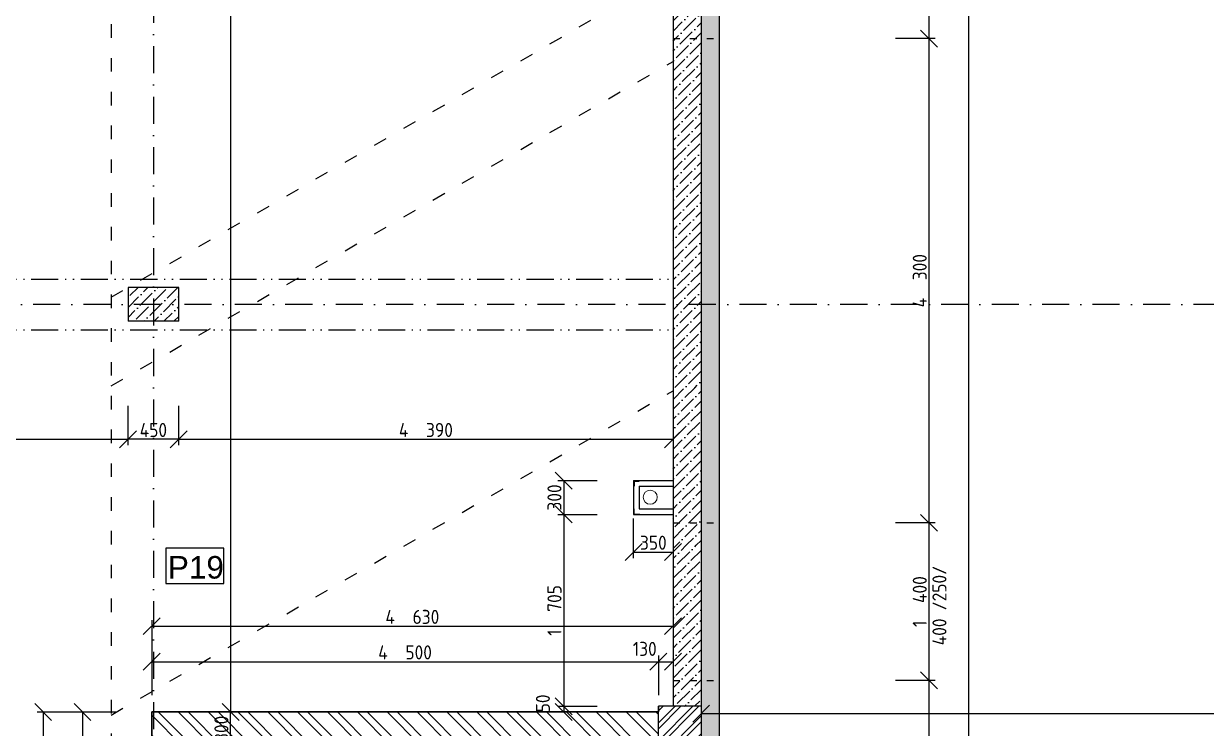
# Model space of a CAD drawing. Extents: x 4511820 to 5180432, y -1526536 to -944957.
# Drawn here: x 4988234 to 4998737, y -1415704 to -1409445 of the extents above; entities that cross this region are included whole.
import ezdxf

# ---------------------------------------------------------------- set-up
doc = ezdxf.new("R2010")
doc.units = 0
doc.header["$MEASUREMENT"] = 0
for name, pattern in [('ACAD_ISO03W100', [30, 12, -18]), ('ACAD_ISO12W100', [22, 12, -3, 0.5, -3, 0.5, -3]), ('BODKOCIARKOVANA_3', [5.6, 3, -1.3, 0, -1.3])]:
    doc.linetypes.add(name, pattern=pattern)
doc.layers.get('0').update_dxf_attribs({"linetype": 'CONTINUOUS'})
doc.layers.get('Defpoints').update_dxf_attribs({"color": 61, "linetype": 'CONTINUOUS'})
for name, color, linetype in [('HATCH', 7, 'CONTINUOUS'), ('KÓTY', 4, 'CONTINUOUS'), ('MÚRY', 1, 'CONTINUOUS'), ('osi', 253, 'CONTINUOUS'), ('Plochy', 41, 'CONTINUOUS'), ('POPIS', 7, 'CONTINUOUS'), ('POZEMOK', 7, 'CONTINUOUS'), ('TENKÁ', 7, 'CONTINUOUS'), ('ŠRAFY', 82, 'CONTINUOUS')]:
    doc.layers.add(name, color=color, linetype=linetype)
doc.layers.add('zz-kanal-splaskova', color=37, linetype='CONTINUOUS', lineweight=18)
doc.styles.add('Style-Arial', font='arial.ttf')
doc.styles.add('STYLE1', font='isocp.shx')
doc.dimstyles.new('STANDARD-50', dxfattribs={"dimtxt": 125, "dimasz": 150, "dimexe": 10, "dimexo": 200, "dimgap": 20, "dimtad": 1, "dimdsep": 46, "dimlunit": 6, "dimtxsty": 'STYLE1', "dimblk1": 'OBLIQUE', "dimblk2": 'OBLIQUE', "dimsah": 1, "dimcen": 2.5, "dimse1": 1, "dimse2": 1, "dimadec": 0, "dimazin": 0, "dimtfac": 1, "dimtmove": 1, "dimatfit": 3, "dimldrblk": 'OBLIQUE', "dimfxl": 1, "dimtolj": 1, "dimtzin": 0, "dimarcsym": 0})
pattern_1 = [(45, (584112, 0), (33.1456304, 121.533978), [156.25, -31.25, 0, -31.25])]

# ---------------------------------------------------------------- blocks, each defined once
blk = doc.blocks.new('_OBLIQUE')
at = {"color": 0, "linetype": 'ByBlock'}
blk.add_line((-0.5, -0.5), (0.5, 0.5), dxfattribs=at)
blk = doc.blocks.new('*D13488')
at = {"layer": 'Defpoints', "color": 0}
for p in [(4994411, -1398998), (4994251, -1418128), (4996624, -1418128)]:
    blk.add_point(p, dxfattribs=at)
at = {"layer": 'KÓTY', "color": 0, "lineweight": -2}
blk.add_line((4996624, -1398998), (4996624, -1418128), dxfattribs=at)
at = {"layer": 'KÓTY', "color": 0, "linetype": 'ByBlock', "lineweight": -2, "xscale": 150, "yscale": 150, "zscale": 150}
for p, rotation in [((4996624, -1398998), 90), ((4996624, -1418128), 270)]:
    blk.add_blockref('_OBLIQUE', p, dxfattribs=dict(at, rotation=rotation))
at = {"layer": 'KÓTY', "color": 0, "insert": (4996542, -1408563), "char_height": 125, "attachment_point": 5, "rotation": 90, "style": 'STYLE1'}
blk.add_mtext('\\A1;19ﾠ130', dxfattribs=at)
blk = doc.blocks.new('*D13494')
at = {"layer": 'Defpoints', "color": 0}
for p in [(4994411, -1408178), (4994411, -1409578), (4996274, -1409578)]:
    blk.add_point(p, dxfattribs=at)
at = {"layer": 'KÓTY', "color": 0, "lineweight": -2}
blk.add_line((4996274, -1408178), (4996274, -1409578), dxfattribs=at)
at = {"layer": 'KÓTY', "color": 0, "linetype": 'ByBlock', "lineweight": -2, "xscale": 150, "yscale": 150, "zscale": 150}
for p, rotation in [((4996274, -1408178), 90), ((4996274, -1409578), 270)]:
    blk.add_blockref('_OBLIQUE', p, dxfattribs=dict(at, rotation=rotation))
at = {"layer": 'KÓTY', "color": 0, "insert": (4996192, -1408878), "char_height": 125, "attachment_point": 5, "rotation": 90, "style": 'STYLE1'}
blk.add_mtext('\\A1;1ﾠ400', dxfattribs=at)
blk = doc.blocks.new('*D13495')
at = {"layer": 'Defpoints', "color": 0}
for p in [(4994411, -1409578), (4994411, -1413878), (4996274, -1413878)]:
    blk.add_point(p, dxfattribs=at)
at = {"layer": 'KÓTY', "color": 0, "lineweight": -2}
blk.add_line((4996274, -1409578), (4996274, -1413878), dxfattribs=at)
at = {"layer": 'KÓTY', "color": 0, "linetype": 'ByBlock', "lineweight": -2, "xscale": 150, "yscale": 150, "zscale": 150}
for p, rotation in [((4996274, -1409578), 90), ((4996274, -1413878), 270)]:
    blk.add_blockref('_OBLIQUE', p, dxfattribs=dict(at, rotation=rotation))
at = {"layer": 'KÓTY', "color": 0, "insert": (4996192, -1411728), "char_height": 125, "attachment_point": 5, "rotation": 90, "style": 'STYLE1'}
blk.add_mtext('\\A1;4ﾠ300', dxfattribs=at)
blk = doc.blocks.new('*D13496')
at = {"layer": 'Defpoints', "color": 0}
for p in [(4994411, -1413878), (4994411, -1415278), (4996274, -1415278)]:
    blk.add_point(p, dxfattribs=at)
at = {"layer": 'KÓTY', "color": 0, "lineweight": -2}
blk.add_line((4996274, -1413878), (4996274, -1415278), dxfattribs=at)
at = {"layer": 'KÓTY', "color": 0, "linetype": 'ByBlock', "lineweight": -2, "xscale": 150, "yscale": 150, "zscale": 150}
for p, rotation in [((4996274, -1413878), 90), ((4996274, -1415278), 270)]:
    blk.add_blockref('_OBLIQUE', p, dxfattribs=dict(at, rotation=rotation))
at = {"layer": 'KÓTY', "color": 0, "insert": (4996192, -1414578), "char_height": 125, "attachment_point": 5, "rotation": 90, "style": 'STYLE1'}
blk.add_mtext('\\A1;1ﾠ400', dxfattribs=at)
blk = doc.blocks.new('*D13497')
at = {"layer": 'Defpoints', "color": 0}
for p in [(4994364, -1415278), (4994251, -1418128), (4996274, -1418128)]:
    blk.add_point(p, dxfattribs=at)
at = {"layer": 'KÓTY', "color": 0, "lineweight": -2}
blk.add_line((4996274, -1415278), (4996274, -1418128), dxfattribs=at)
at = {"layer": 'KÓTY', "color": 0, "linetype": 'ByBlock', "lineweight": -2, "xscale": 150, "yscale": 150, "zscale": 150}
for p, rotation in [((4996274, -1415278), 90), ((4996274, -1418128), 270)]:
    blk.add_blockref('_OBLIQUE', p, dxfattribs=dict(at, rotation=rotation))
at = {"layer": 'KÓTY', "color": 0, "insert": (4996185, -1416773), "char_height": 125, "attachment_point": 5, "rotation": 90, "style": 'STYLE1'}
blk.add_mtext('\\A1;2ﾠ850', dxfattribs=at)
blk = doc.blocks.new('*D13603')
at = {"layer": 'Defpoints', "color": 0}
for p in [(5027241, -1415003), (4994251, -1415574), (4994251, -1415574)]:
    blk.add_point(p, dxfattribs=at)
at = {"layer": 'KÓTY', "color": 0, "lineweight": -2}
blk.add_line((5027241, -1415574), (4994251, -1415574), dxfattribs=at)
at = {"layer": 'KÓTY', "color": 0, "linetype": 'ByBlock', "lineweight": -2, "xscale": 150, "yscale": 150, "zscale": 150, "rotation": 180}
blk.add_blockref('_OBLIQUE', (4994251, -1415574), dxfattribs=at)
at = {"layer": 'KÓTY', "color": 0, "linetype": 'ByBlock', "lineweight": -2, "xscale": 150, "yscale": 150, "zscale": 150}
blk.add_blockref('_OBLIQUE', (5027241, -1415574), dxfattribs=at)
at = {"layer": 'KÓTY', "color": 0, "insert": (5010746, -1415491), "char_height": 125, "attachment_point": 5, "style": 'STYLE1'}
blk.add_mtext('\\A1;32ﾠ990', dxfattribs=at)
blk = doc.blocks.new('*D21884')
at = {"layer": 'Defpoints', "color": 0}
for p in [(4989611, -1411364), (4994001, -1411364), (4994001, -1413136)]:
    blk.add_point(p, dxfattribs=at)
at = {"layer": 'KÓTY', "color": 0, "lineweight": -2}
blk.add_line((4989611, -1413136), (4994001, -1413136), dxfattribs=at)
at = {"layer": 'KÓTY', "color": 0, "linetype": 'ByBlock', "lineweight": -2, "xscale": 150, "yscale": 150, "zscale": 150, "rotation": 180}
blk.add_blockref('_OBLIQUE', (4989611, -1413136), dxfattribs=at)
at = {"layer": 'KÓTY', "color": 0, "linetype": 'ByBlock', "lineweight": -2, "xscale": 150, "yscale": 150, "zscale": 150}
blk.add_blockref('_OBLIQUE', (4994001, -1413136), dxfattribs=at)
at = {"layer": 'KÓTY', "color": 0, "insert": (4991806, -1413054), "char_height": 125, "attachment_point": 5, "style": 'STYLE1'}
blk.add_mtext('\\A1;4ﾠ390', dxfattribs=at)
blk = doc.blocks.new('*D21885')
at = {"layer": 'Defpoints', "color": 0}
for p in [(4989161, -1411364), (4989611, -1411364), (4989161, -1413136)]:
    blk.add_point(p, dxfattribs=at)
at = {"layer": 'KÓTY', "color": 0, "lineweight": -2}
blk.add_line((4989611, -1413136), (4989161, -1413136), dxfattribs=at)
at = {"layer": 'KÓTY', "color": 0, "linetype": 'ByBlock', "lineweight": -2, "xscale": 150, "yscale": 150, "zscale": 150, "rotation": 180}
blk.add_blockref('_OBLIQUE', (4989161, -1413136), dxfattribs=at)
at = {"layer": 'KÓTY', "color": 0, "linetype": 'ByBlock', "lineweight": -2, "xscale": 150, "yscale": 150, "zscale": 150}
blk.add_blockref('_OBLIQUE', (4989611, -1413136), dxfattribs=at)
at = {"layer": 'KÓTY', "color": 0, "insert": (4989386, -1413054), "char_height": 125, "attachment_point": 5, "style": 'STYLE1'}
blk.add_mtext('\\A1;450', dxfattribs=at)
blk = doc.blocks.new('*D21886')
at = {"layer": 'Defpoints', "color": 0}
for p in [(4985661, -1411364), (4989161, -1411364), (4989161, -1413136)]:
    blk.add_point(p, dxfattribs=at)
at = {"layer": 'KÓTY', "color": 0, "lineweight": -2}
blk.add_line((4985661, -1413136), (4989161, -1413136), dxfattribs=at)
at = {"layer": 'KÓTY', "color": 0, "linetype": 'ByBlock', "lineweight": -2, "xscale": 150, "yscale": 150, "zscale": 150, "rotation": 180}
blk.add_blockref('_OBLIQUE', (4985661, -1413136), dxfattribs=at)
at = {"layer": 'KÓTY', "color": 0, "linetype": 'ByBlock', "lineweight": -2, "xscale": 150, "yscale": 150, "zscale": 150}
blk.add_blockref('_OBLIQUE', (4989161, -1413136), dxfattribs=at)
at = {"layer": 'KÓTY', "color": 0, "insert": (4987766, -1413044), "char_height": 125, "attachment_point": 5, "style": 'STYLE1'}
blk.add_mtext('\\A1;3ﾠ500', dxfattribs=at)
blk = doc.blocks.new('*D21927')
at = {"layer": 'Defpoints', "color": 0}
for p in [(4989671, -1415558), (4990072, -1415558), (4989671, -1415858)]:
    blk.add_point(p, dxfattribs=at)
at = {"layer": 'KÓTY', "color": 0, "lineweight": -2}
blk.add_line((4990072, -1415858), (4990072, -1415558), dxfattribs=at)
at = {"layer": 'KÓTY', "color": 0, "linetype": 'ByBlock', "lineweight": -2, "xscale": 150, "yscale": 150, "zscale": 150}
for p, rotation in [((4990072, -1415558), 90), ((4990072, -1415858), 270)]:
    blk.add_blockref('_OBLIQUE', p, dxfattribs=dict(at, rotation=rotation))
at = {"layer": 'KÓTY', "color": 0, "insert": (4989990, -1415708), "char_height": 125, "attachment_point": 5, "rotation": 90, "style": 'STYLE1'}
blk.add_mtext('\\A1;300', dxfattribs=at)
blk = doc.blocks.new('*D21928')
at = {"layer": 'Defpoints', "color": 0}
for p in [(4989611, -1398998), (4989371, -1415558), (4990072, -1415558)]:
    blk.add_point(p, dxfattribs=at)
at = {"layer": 'KÓTY', "color": 0, "lineweight": -2}
blk.add_line((4990072, -1398998), (4990072, -1415558), dxfattribs=at)
at = {"layer": 'KÓTY', "color": 0, "linetype": 'ByBlock', "lineweight": -2, "xscale": 150, "yscale": 150, "zscale": 150}
for p, rotation in [((4990072, -1398998), 90), ((4990072, -1415558), 270)]:
    blk.add_blockref('_OBLIQUE', p, dxfattribs=dict(at, rotation=rotation))
at = {"layer": 'KÓTY', "color": 0, "insert": (4989989, -1407278), "char_height": 125, "attachment_point": 5, "rotation": 90, "style": 'STYLE1'}
blk.add_mtext('\\A1;16ﾠ560', dxfattribs=at)
blk = doc.blocks.new('*D21929')
at = {"layer": 'Defpoints', "color": 0}
for p in [(4989371, -1415558), (4988407, -1421158), (4989371, -1421158)]:
    blk.add_point(p, dxfattribs=at)
at = {"layer": 'KÓTY', "color": 0, "lineweight": -2}
blk.add_line((4988407, -1415558), (4988407, -1421158), dxfattribs=at)
at = {"layer": 'KÓTY', "color": 0, "linetype": 'ByBlock', "lineweight": -2, "xscale": 150, "yscale": 150, "zscale": 150}
for p, rotation in [((4988407, -1415558), 90), ((4988407, -1421158), 270)]:
    blk.add_blockref('_OBLIQUE', p, dxfattribs=dict(at, rotation=rotation))
at = {"layer": 'KÓTY', "color": 0, "insert": (4988324, -1418358), "char_height": 125, "attachment_point": 5, "rotation": 90, "style": 'STYLE1'}
blk.add_mtext('\\A1;5ﾠ600', dxfattribs=at)
blk = doc.blocks.new('*D21930')
at = {"layer": 'Defpoints', "color": 0}
for p in [(4989371, -1415558), (4988756, -1418058), (4989371, -1418058)]:
    blk.add_point(p, dxfattribs=at)
at = {"layer": 'KÓTY', "color": 0, "lineweight": -2}
blk.add_line((4988756, -1415558), (4988756, -1418058), dxfattribs=at)
at = {"layer": 'KÓTY', "color": 0, "linetype": 'ByBlock', "lineweight": -2, "xscale": 150, "yscale": 150, "zscale": 150}
for p, rotation in [((4988756, -1415558), 90), ((4988756, -1418058), 270)]:
    blk.add_blockref('_OBLIQUE', p, dxfattribs=dict(at, rotation=rotation))
at = {"layer": 'KÓTY', "color": 0, "insert": (4988673, -1416808), "char_height": 125, "attachment_point": 5, "rotation": 90, "style": 'STYLE1'}
blk.add_mtext('\\A1;2ﾠ500', dxfattribs=at)
blk = doc.blocks.new('*D21933')
at = {"layer": 'Defpoints', "color": 0}
for p in [(4993871, -1415112), (4989371, -1415558), (4993871, -1415558)]:
    blk.add_point(p, dxfattribs=at)
at = {"layer": 'KÓTY', "color": 0, "lineweight": -2}
blk.add_line((4989371, -1415112), (4993871, -1415112), dxfattribs=at)
at = {"layer": 'KÓTY', "color": 0, "linetype": 'ByBlock', "lineweight": -2, "xscale": 150, "yscale": 150, "zscale": 150, "rotation": 180}
blk.add_blockref('_OBLIQUE', (4989371, -1415112), dxfattribs=at)
at = {"layer": 'KÓTY', "color": 0, "linetype": 'ByBlock', "lineweight": -2, "xscale": 150, "yscale": 150, "zscale": 150}
blk.add_blockref('_OBLIQUE', (4993871, -1415112), dxfattribs=at)
at = {"layer": 'KÓTY', "color": 0, "insert": (4991621, -1415029), "char_height": 125, "attachment_point": 5, "style": 'STYLE1'}
blk.add_mtext('\\A1;4ﾠ500', dxfattribs=at)
blk = doc.blocks.new('*D21934')
at = {"layer": 'Defpoints', "color": 0}
for p in [(4994001, -1415112), (4993871, -1415508), (4994001, -1415508)]:
    blk.add_point(p, dxfattribs=at)
at = {"layer": 'KÓTY', "color": 0, "lineweight": -2}
blk.add_line((4993871, -1415112), (4994001, -1415112), dxfattribs=at)
at = {"layer": 'KÓTY', "color": 0, "linetype": 'ByBlock', "lineweight": -2, "xscale": 150, "yscale": 150, "zscale": 150, "rotation": 180}
blk.add_blockref('_OBLIQUE', (4993871, -1415112), dxfattribs=at)
at = {"layer": 'KÓTY', "color": 0, "linetype": 'ByBlock', "lineweight": -2, "xscale": 150, "yscale": 150, "zscale": 150}
blk.add_blockref('_OBLIQUE', (4994001, -1415112), dxfattribs=at)
at = {"layer": 'KÓTY', "color": 0, "insert": (4993750, -1414998), "char_height": 125, "attachment_point": 5, "style": 'STYLE1'}
blk.add_mtext('\\A1;130', dxfattribs=at)
blk = doc.blocks.new('*D21935')
at = {"layer": 'Defpoints', "color": 0}
for p in [(4994001, -1414796), (4989371, -1415558), (4994001, -1415508)]:
    blk.add_point(p, dxfattribs=at)
at = {"layer": 'KÓTY', "color": 0, "lineweight": -2}
blk.add_line((4989371, -1414796), (4994001, -1414796), dxfattribs=at)
at = {"layer": 'KÓTY', "color": 0, "linetype": 'ByBlock', "lineweight": -2, "xscale": 150, "yscale": 150, "zscale": 150, "rotation": 180}
blk.add_blockref('_OBLIQUE', (4989371, -1414796), dxfattribs=at)
at = {"layer": 'KÓTY', "color": 0, "linetype": 'ByBlock', "lineweight": -2, "xscale": 150, "yscale": 150, "zscale": 150}
blk.add_blockref('_OBLIQUE', (4994001, -1414796), dxfattribs=at)
at = {"layer": 'KÓTY', "color": 0, "insert": (4991686, -1414714), "char_height": 125, "attachment_point": 5, "style": 'STYLE1'}
blk.add_mtext('\\A1;4ﾠ630', dxfattribs=at)
blk = doc.blocks.new('*D21936')
at = {"layer": 'Defpoints', "color": 0}
for p in [(4993030, -1415558), (4993641, -1415508), (4993641, -1415558)]:
    blk.add_point(p, dxfattribs=at)
at = {"layer": 'KÓTY', "color": 0, "lineweight": -2}
blk.add_line((4993030, -1415508), (4993030, -1415558), dxfattribs=at)
at = {"layer": 'KÓTY', "color": 0, "linetype": 'ByBlock', "lineweight": -2, "xscale": 150, "yscale": 150, "zscale": 150}
for p, rotation in [((4993030, -1415508), 90), ((4993030, -1415558), 270)]:
    blk.add_blockref('_OBLIQUE', p, dxfattribs=dict(at, rotation=rotation))
at = {"layer": 'KÓTY', "color": 0, "insert": (4992845, -1415482), "char_height": 125, "attachment_point": 5, "rotation": 90, "style": 'STYLE1'}
blk.add_mtext('\\A1;50', dxfattribs=at)
blk = doc.blocks.new('*D42714')
at = {"layer": 'Defpoints', "color": 0}
for p in [(4994001, -1413803), (4993030, -1415508), (4994001, -1415508)]:
    blk.add_point(p, dxfattribs=at)
at = {"layer": 'KÓTY', "color": 0, "lineweight": -2}
blk.add_line((4993030, -1413803), (4993030, -1415508), dxfattribs=at)
at = {"layer": 'KÓTY', "color": 0, "linetype": 'ByBlock', "lineweight": -2, "xscale": 150, "yscale": 150, "zscale": 150}
for p, rotation in [((4993030, -1413803), 90), ((4993030, -1415508), 270)]:
    blk.add_blockref('_OBLIQUE', p, dxfattribs=dict(at, rotation=rotation))
at = {"layer": 'KÓTY', "color": 0, "insert": (4992948, -1414656), "char_height": 125, "attachment_point": 5, "rotation": 90, "style": 'STYLE1'}
blk.add_mtext('\\A1;1ﾠ705', dxfattribs=at)
blk = doc.blocks.new('*D42715')
at = {"layer": 'Defpoints', "color": 0}
for p in [(4994001, -1413503), (4993030, -1413803), (4994001, -1413803)]:
    blk.add_point(p, dxfattribs=at)
at = {"layer": 'KÓTY', "color": 0, "lineweight": -2}
blk.add_line((4993030, -1413503), (4993030, -1413803), dxfattribs=at)
at = {"layer": 'KÓTY', "color": 0, "linetype": 'ByBlock', "lineweight": -2, "xscale": 150, "yscale": 150, "zscale": 150}
for p, rotation in [((4993030, -1413503), 90), ((4993030, -1413803), 270)]:
    blk.add_blockref('_OBLIQUE', p, dxfattribs=dict(at, rotation=rotation))
at = {"layer": 'KÓTY', "color": 0, "insert": (4992948, -1413653), "char_height": 125, "attachment_point": 5, "rotation": 90, "style": 'STYLE1'}
blk.add_mtext('\\A1;300', dxfattribs=at)
blk = doc.blocks.new('*D42716')
at = {"layer": 'Defpoints', "color": 0}
for p in [(4993651, -1413653), (4994001, -1413653), (4994001, -1414138)]:
    blk.add_point(p, dxfattribs=at)
at = {"layer": 'KÓTY', "color": 0, "lineweight": -2}
blk.add_line((4993651, -1414138), (4994001, -1414138), dxfattribs=at)
at = {"layer": 'KÓTY', "color": 0, "linetype": 'ByBlock', "lineweight": -2, "xscale": 150, "yscale": 150, "zscale": 150, "rotation": 180}
blk.add_blockref('_OBLIQUE', (4993651, -1414138), dxfattribs=at)
at = {"layer": 'KÓTY', "color": 0, "linetype": 'ByBlock', "lineweight": -2, "xscale": 150, "yscale": 150, "zscale": 150}
blk.add_blockref('_OBLIQUE', (4994001, -1414138), dxfattribs=at)
at = {"layer": 'KÓTY', "color": 0, "insert": (4993826, -1414055), "char_height": 125, "attachment_point": 5, "style": 'STYLE1'}
blk.add_mtext('\\A1;350', dxfattribs=at)

msp = doc.modelspace()

# ---------------------------------------------------------------- hatches: boundary and pattern name
at = {"layer": 'HATCH'}
h = msp.add_hatch(color=256, dxfattribs=at)
h.dxf.hatch_style = 1
h.paths.add_polyline_path([(4993651, -1413553.048), (4993656, -1413553.048), (4993656, -1413508.048), (4993701, -1413508.048), (4993701, -1413503.048), (4993651, -1413503.048)])
h = msp.add_hatch(color=256, dxfattribs=at)
h.dxf.hatch_style = 1
h.paths.add_polyline_path([(4993651, -1413753.048), (4993656, -1413753.048), (4993656, -1413798.048), (4993701, -1413798.048), (4993701, -1413803.048), (4993651, -1413803.048)])
at = {"layer": 'ŠRAFY'}
h = msp.add_hatch(dxfattribs=at)
h.set_pattern_fill('HEX', color=256, scale=200)
h.set_pattern_definition([(0, (9e-09, -175781), (0, 43.3012702), [25, -50]), (120, (9e-09, -175781), (-37.5, -21.6506351), [25, -50]), (60, (25, -175781), (-37.5, 21.6506351), [25, -50])])
h.paths.add_polyline_path([(4994411, -1417968.048), (4994411, -1398998.048), (4994251, -1398998.048), (4994251, -1415508.048), (4994251, -1418128.048), (4995001, -1418128.048), (4995001, -1417968.048)])
h.paths.add_polyline_path([(4994244.201, -1406803.5), (4994506.799, -1406803.5), (4994506.799, -1407053.5), (4994244.201, -1407053.5)], flags=9)
h = msp.add_hatch(dxfattribs=at)
h.set_pattern_fill('ANSI36', color=256, scale=500)
h.set_pattern_definition(pattern_1)
h.paths.add_polyline_path([(4994251, -1409578.048), (4994251, -1408178.048), (4994001, -1408178.048), (4994001, -1409578.048)])
h = msp.add_hatch(dxfattribs=at)
h.set_pattern_fill('ANSI36', color=256, scale=500)
h.set_pattern_definition(pattern_1)
h.paths.add_polyline_path([(4994001, -1412163.048), (4994001, -1412678.048), (4994251, -1412678.048), (4994251, -1409578.048), (4994001, -1409578.048), (4994001, -1410553.048), (4994001, -1410633.048), (4994001, -1410833.048), (4994001, -1410913.048), (4994001, -1411349.175), (4994001, -1411713.048)])
h = msp.add_hatch(dxfattribs=at)
h.set_pattern_fill('ANSI36', color=256, scale=500)
h.set_pattern_definition(pattern_1)
h.paths.add_polyline_path([(4989161, -1412088.048), (4989301, -1412088.048), (4989331, -1412088.048), (4989611, -1412088.048), (4989611, -1411788.048), (4989161, -1411788.048), (4989161, -1411838.048)])
h = msp.add_hatch(dxfattribs=at)
h.set_pattern_fill('ANSI36', color=256, scale=500)
h.set_pattern_definition(pattern_1)
h.paths.add_polyline_path([(4994251, -1414078.048), (4994251, -1412678.048), (4994001, -1412678.048), (4994001, -1414078.048)])
h = msp.add_hatch(dxfattribs=at)
h.set_pattern_fill('ANSI36', color=256, scale=500)
h.set_pattern_definition(pattern_1)
h.paths.add_polyline_path([(4994251, -1415508.048), (4994251, -1414078.048), (4994001, -1414078.048), (4994001, -1414235.926), (4994001, -1414622.616), (4994001, -1414784.274), (4994001, -1415508.048)])
h = msp.add_hatch(dxfattribs=at)
h.set_pattern_fill('ANSI32', color=256, scale=500, angle=90)
h.set_pattern_definition([(135, (461828.47, -289582.78), (-132.5825215, -132.5825215), []), (135, (461828.47, -289494.39), (-132.5825215, -132.5825215), [])])
h.paths.add_polyline_path([(4989671, -1415858.048), (4991321, -1415858.048), (4991571, -1415858.048), (4993871, -1415858.048), (4993871, -1415558.048), (4989371, -1415558.048), (4989371, -1415858.048)])
h = msp.add_hatch(dxfattribs=at)
h.set_pattern_fill('ANSI32', color=256, scale=300)
h.set_pattern_definition([(45, (-10132.71, -87677), (-79.549513, 79.549513), []), (45, (-10079.68, -87677), (-79.549513, 79.549513), [])])
h.paths.add_polyline_path([(4994251, -1418128.048), (4994251, -1415508.048), (4994001, -1415508.048), (4993871, -1415508.048), (4993871, -1415558.048), (4993871, -1415858.048), (4993871, -1419508.048), (4994251, -1419508.048), (4994251, -1418508.048), (4995001, -1418508.048), (4995001, -1418128.048)])

# ---------------------------------------------------------------- linework, layer by layer
at = {"layer": 'KÓTY', "ltscale": 25}
for p, q in [((4996327.903, -1409578.048), (4995977.903, -1409578.048)), ((4989161, -1413189.903), (4989161, -1412839.903)), ((4992977.097, -1413503.048), (4993327.097, -1413503.048)), ((4992977.097, -1413803.048), (4993327.097, -1413803.048)), ((4996327.903, -1413878.048), (4995977.903, -1413878.048)), ((4996327.903, -1415278.048), (4995977.903, -1415278.048)), ((4988353.597, -1415558.048), (4988703.597, -1415558.048)), ((4988702.097, -1415558.048), (4989052.097, -1415558.048)), ((4992977.097, -1415508.048), (4993327.097, -1415508.048))]:
    msp.add_line(p, q, dxfattribs=at)
at = {"layer": 'KÓTY'}
for p, q in [((4989611, -1413189.903), (4989611, -1412839.903)), ((4993651, -1414190.903), (4993651, -1413840.903)), ((4993871, -1415058.097), (4993871, -1415408.097))]:
    msp.add_line(p, q, dxfattribs=at)
at = {"layer": 'KÓTY', "ltscale": 0.25}
for p, q in [((4989371, -1414743.097), (4989371, -1415093.097)), ((4989371, -1415058.097), (4989371, -1415408.097))]:
    msp.add_line(p, q, dxfattribs=at)
at = {"layer": 'MÚRY'}
for p, q in [((4994001, -1397450.857), (4994001, -1415508.048)), ((4994411, -1397450.857), (4994411, -1417968.048)), ((4989611, -1411788.048), (4989161, -1411788.048)), ((4989161, -1411788.048), (4989161, -1412088.048)), ((4989611, -1412088.048), (4989611, -1411788.048)), ((4989611, -1412088.048), (4989161, -1412088.048)), ((4989371, -1421158.048), (4989371, -1415558.048)), ((4989371, -1415558.048), (4993871, -1415558.048)), ((4993871, -1415558.048), (4993871, -1415508.048)), ((4994001, -1415508.048), (4993871, -1415508.048))]:
    msp.add_line(p, q, dxfattribs=at)
at = {"layer": 'osi', "linetype": 'BODKOCIARKOVANA_3', "ltscale": 80}
for p, q in [((4989386, -1396650.857), (4989386, -1434168.048)), ((5041881, -1411938.048), (4978211, -1411938.048))]:
    msp.add_line(p, q, dxfattribs=at)
at = {"layer": 'Plochy'}
msp.add_lwpolyline([(4994001, -1398948.048), (4994001, -1415508.048), (4993871, -1415508.048), (4993871, -1415558.048), (4989371, -1415558.048), (4989371, -1421158.048), (4991321, -1421158.048), (4991321, -1423158.048), (4992321, -1423158.048), (4992321, -1422858.048), (4993601, -1422858.048), (4993601, -1423158.048), (4994001, -1423158.048), (4994001, -1431558.048), (4980821, -1431558.048), (4980821, -1400148.048)], dxfattribs=at)
at = {"layer": 'POPIS', "color": 8, "ltscale": 0.25}
msp.add_lwpolyline([(4990012.39, -1414104.5), (4989495.99, -1414104.5), (4989495.99, -1414416.7), (4990012.39, -1414416.7)], close=True, dxfattribs=at)
at = {"layer": 'POZEMOK', "linetype": 'ACAD_ISO03W100', "ltscale": 10}
for p, q in [((4989011, -1397450.857), (4989011, -1431508.048)), ((4989011, -1411874.651), (4994001, -1408993.673)), ((4989011, -1412661.235), (4994001, -1409780.257)), ((4989011, -1415585.666), (4994001, -1412704.689))]:
    msp.add_line(p, q, dxfattribs=at)
at = {"layer": 'TENKÁ'}
for p, q in [((4994251, -1398998.048), (4994251, -1418128.048)), ((4993651, -1413503.048), (4993651, -1413803.048)), ((4993651, -1413503.048), (4994001, -1413503.048)), ((4993656, -1413553.048), (4993651, -1413553.048)), ((4993656, -1413508.048), (4993656, -1413553.048)), ((4993656, -1413508.048), (4993701, -1413508.048)), ((4993701, -1413508.048), (4993701, -1413503.048)), ((4993701, -1413553.048), (4993701, -1413753.048)), ((4993701, -1413553.048), (4994001, -1413553.048)), ((4993656, -1413753.048), (4993651, -1413753.048)), ((4993656, -1413798.048), (4993656, -1413753.048)), ((4993701, -1413753.048), (4994001, -1413753.048)), ((4993651, -1413803.048), (4994001, -1413803.048)), ((4993701, -1413798.048), (4993701, -1413803.048)), ((4993871, -1415858.048), (4993871, -1415558.048)), ((4994251, -1415508.048), (4994001, -1415508.048))]:
    msp.add_line(p, q, dxfattribs=at)
at = {"layer": 'TENKÁ', "linetype": 'ACAD_ISO03W100', "ltscale": 5}
for p, q in [((4994001, -1409578.048), (4994411, -1409578.048)), ((4994001, -1413878.048), (4994411, -1413878.048)), ((4994001, -1415278.048), (4994411, -1415278.048))]:
    msp.add_line(p, q, dxfattribs=at)
at = {"layer": 'TENKÁ', "linetype": 'ACAD_ISO12W100', "ltscale": 20}
for p, q in [((4980821, -1411713.048), (4994001, -1411713.048)), ((4980821, -1412163.048), (4994001, -1412163.048))]:
    msp.add_line(p, q, dxfattribs=at)
at = {"layer": 'zz-kanal-splaskova'}
msp.add_circle((4993798.26, -1413651.072), 62.5, dxfattribs=at)

# ---------------------------------------------------------------- texts
at = {"layer": 'KÓTY', "insert": (4996366.957, -1414613.003), "char_height": 125, "attachment_point": 5, "rotation": 90, "style": 'STYLE1'}
msp.add_mtext('\\A1;400 /250/', dxfattribs=at)
at = {"layer": 'POPIS', "color": 8, "ltscale": 0.25, "style": 'Style-Arial'}
msp.add_text('P19', height=200, dxfattribs=at).set_placement((4989514.856, -1414373.464))

# ---------------------------------------------------------------- dimensions: what is measured, and where the dimension line sits
at = {"layer": 'KÓTY'}
for base, p1, p2, picture, middle in [((4990072, -1415558.048), (4989611, -1398998.048), (4989371, -1415558.048), '*D21928', (4989989.457, -1407278.048)), ((4993030.5, -1413803.048), (4994001, -1413503.048), (4994001, -1413803.048), '*D42715', (4992948, -1413653.048)), ((4993030.5, -1415508.048), (4994001, -1413803.048), (4994001, -1415508.048), '*D42714', (4992947.957, -1414655.548)), ((4993030.5, -1415558.048), (4993641, -1415508.048), (4993641, -1415558.048), '*D21936', (4992845.5, -1415482.298)), ((4988407, -1421158.048), (4989371, -1415558.048), (4989371, -1421158.048), '*D21929', (4988324.457, -1418358.048)), ((4988755.5, -1418058.048), (4989371, -1415558.048), (4989371, -1418058.048), '*D21930', (4988672.957, -1416808.048)), ((4990072, -1415558.048), (4989671, -1415858.048), (4989671, -1415558.048), '*D21927', (4989989.5, -1415708.048))]:
    dim = msp.add_linear_dim(base=base, p1=p1, p2=p2, angle=90, dimstyle='STANDARD-50', override={"dimtxsty": 'STYLE1', "dimldrblk": 'OBLIQUE'}, dxfattribs=at)
    dim.commit()
    dim.dimension.update_dxf_attribs({"geometry": picture, "text_midpoint": middle})
for base, p1, p2, picture, middle in [((4996624.5, -1418128.048), (4994411, -1398998.048), (4994251, -1418128.048), '*D13488', (4996541.957, -1408563.048)), ((4996274.5, -1409578.048), (4994411, -1408178.048), (4994411, -1409578.048), '*D13494', (4996191.957, -1408878.048)), ((4996274.5, -1413878.048), (4994411, -1409578.048), (4994411, -1413878.048), '*D13495', (4996191.957, -1411728.048)), ((4996274.5, -1415278.048), (4994411, -1413878.048), (4994411, -1415278.048), '*D13496', (4996191.957, -1414578.048))]:
    dim = msp.add_linear_dim(base=base, p1=p1, p2=p2, angle=90, dimstyle='STANDARD-50', dxfattribs=at)
    dim.commit()
    dim.dimension.update_dxf_attribs({"geometry": picture, "text_midpoint": middle})
for base, p1, p2, picture, middle in [((4989161, -1413136.5), (4985661, -1411364.048), (4989161, -1411364.048), '*D21886', (4987766.5, -1413127)), ((4994001, -1415111.5), (4993871, -1415508.048), (4994001, -1415508.048), '*D21934', (4993750.5, -1415080))]:
    dim = msp.add_linear_dim(base=base, p1=p1, p2=p2, dimstyle='STANDARD-50', override={"dimtxsty": 'STYLE1', "dimldrblk": 'OBLIQUE'}, dxfattribs=at)
    dim.commit()
    dim.dimension.update_dxf_attribs({"geometry": picture, "text_midpoint": middle, "dimtype": 160})
for base, p1, p2, picture, middle in [((4989161, -1413136.5), (4989611, -1411364.048), (4989161, -1411364.048), '*D21885', (4989386, -1413054)), ((4994001, -1413136.5), (4989611, -1411364.048), (4994001, -1411364.048), '*D21884', (4991806, -1413053.957)), ((4994001, -1414137.5), (4993651, -1413653.048), (4994001, -1413653.048), '*D42716', (4993826, -1414055)), ((4994001, -1414796.5), (4989371, -1415558.048), (4994001, -1415508.048), '*D21935', (4991686, -1414713.957)), ((4993871, -1415111.5), (4989371, -1415558.048), (4993871, -1415558.048), '*D21933', (4991621, -1415028.957))]:
    dim = msp.add_linear_dim(base=base, p1=p1, p2=p2, dimstyle='STANDARD-50', override={"dimtxsty": 'STYLE1', "dimldrblk": 'OBLIQUE'}, dxfattribs=at)
    dim.commit()
    dim.dimension.update_dxf_attribs({"geometry": picture, "text_midpoint": middle})
dim = msp.add_linear_dim(base=(4994251, -1415573.503), p1=(5027241, -1415003.048), p2=(4994251, -1415573.503), dimstyle='STANDARD-50', dxfattribs=at)
dim.commit()
dim.dimension.update_dxf_attribs({"geometry": '*D13603', "text_midpoint": (5010746, -1415490.961)})
dim = msp.add_linear_dim(base=(4996274.5, -1418128.048), p1=(4994363.593, -1415278.048), p2=(4994251, -1418128.048), angle=90, dimstyle='STANDARD-50', dxfattribs=at)
dim.commit()
dim.dimension.update_dxf_attribs({"geometry": '*D13497', "text_midpoint": (4996267.5, -1416773), "dimtype": 160})

doc.saveas('drawing.dxf')
